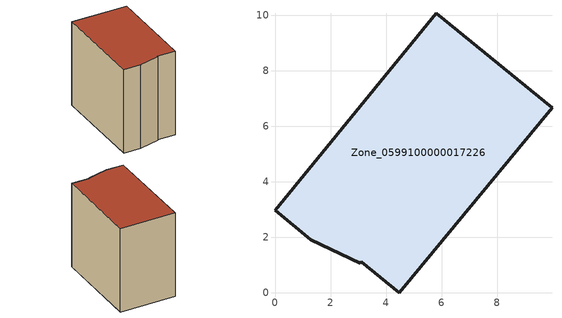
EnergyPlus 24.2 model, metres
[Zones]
Zone_0599100000017226
 floor ground (C_G): 3.11,1.12 3.07,1.07 1.29,1.92 0,2.97 5.8,10.08 9.97,6.66 4.48,0 z0
 wall outside (C_F): 4.48,0 9.97,6.66 5.8,10.08 0,2.97 1.29,1.92 3.07,1.07 3.11,1.12 4.48,0 z0:8.34
 roof outside (C_R): 3.07,1.07 3.11,1.12 4.48,0 9.97,6.66 5.8,10.08 0,2.97 1.29,1.92 z8.34
[BUILDING]
Pand.0599100000017226: North Axis=0; Terrain=City; Loads Convergence Tolerance Value=0.04; Temperature Convergence Tolerance Value=0.4; Solar Distribution=FullExterior; Maximum Number of Warmup Days=25; Minimum Number of Warmup Days=1
[Site:Location]
Rotterdam.The.Hague.AP_ZH_NLD Design_Conditions: Latitude=51.96; Longitude=4.45; Time Zone=1; Elevation=-4.5
[SITE:GROUNDTEMPERATURE:BUILDINGSURFACE]
18, 18, 18, 18, 18, 18, 18, 18, 18, 18, 18, 18
[MATERIAL] Thermal Absorptance=0.9; Solar Absorptance=0.7; Visible Absorptance=0.7
Name | Roughness | Thickness | Conductivity | Density | Specific Heat
G.TI.1946 | MediumSmooth | 0.15 | 1 | 540 | 1210
F.TI.1946 | Rough | 0.3 | 0.857143 | 1920 | 840
R.TI.1946 | MediumRough | 0.2 | 0.1 | 1500 | 1000
[CONSTRUCTION]
C_G: G.TI.1946
C_F: F.TI.1946
C_R: R.TI.1946
[ZONE]
Zone_0599100000017226: Type=1; Multiplier=1; Ceiling Height=Autocalculate; Volume=Autocalculate; Floor Area=autocalculate; Part of Total Floor Area=Yes
[ZONEINFILTRATION:DESIGNFLOWRATE]
Infil_Zone_0599100000017226: Zone or ZoneList or Space or SpaceList=Zone_0599100000017226; Schedule=AlwaysOn; Design Flow Rate Calculation Method=Flow/Area; Flow Rate per Floor Area=0.003; Constant Term Coefficient=1; Temperature Term Coefficient=0; Velocity Term Coefficient=0; Velocity Squared Term Coefficient=0
[HVACTEMPLATE:ZONE:IDEALLOADSAIRSYSTEM]
Zone_0599100000017226: Maximum Heating Supply Air Temperature=50; Minimum Cooling Supply Air Temperature=13; Maximum Heating Supply Air Humidity Ratio=0.0156; Minimum Cooling Supply Air Humidity Ratio=0.0077; Heating Limit=NoLimit; Cooling Limit=NoLimit; Dehumidification Control Type=ConstantSensibleHeatRatio; Cooling Sensible Heat Ratio=0.7; Dehumidification Setpoint=60; Humidification Control Type=None; Humidification Setpoint=30; Outdoor Air Method=None; Outdoor Air Flow Rate per Person=0.00944; Outdoor Air Flow Rate per Zone Floor Area=0; Outdoor Air Flow Rate per Zone=0; Demand Controlled Ventilation Type=None; Outdoor Air Economizer Type=NoEconomizer; Heat Recovery Type=None; Sensible Heat Recovery Effectiveness=0.7; Latent Heat Recovery Effectiveness=0.65
[ZONECONTROL:THERMOSTAT]
ThermostatControl_Zone_0599100000017226: Zone or ZoneList=Zone_0599100000017226; Control Type Schedule=DualSetpointControlType; Control 1=Thermostat_Zone_0599100000017226; Temperature Difference Between Cutout And Setpoint=0
[THERMOSTATSETPOINT:DUALSETPOINT]
Thermostat_Zone_0599100000017226: Heating Setpoint Temperature Schedule=HeatingSetpoint_Zone_0599100000017226; Cooling Setpoint Temperature Schedule=CoolingSetpoint_Zone_0599100000017226
[SCHEDULE:COMPACT]
HeatingSetpoint_Zone_0599100000017226: Through: 12/31, For: AllDays, Until: 24:00, 21
CoolingSetpoint_Zone_0599100000017226: Through: 12/31, For: AllDays, Until: 24:00, 24
DualSetpointControlType: Through: 12/31, For: AllDays, Until: 24:00, 4
AlwaysOn: Through: 12/31, For: AllDays, Until: 24:00, 1
